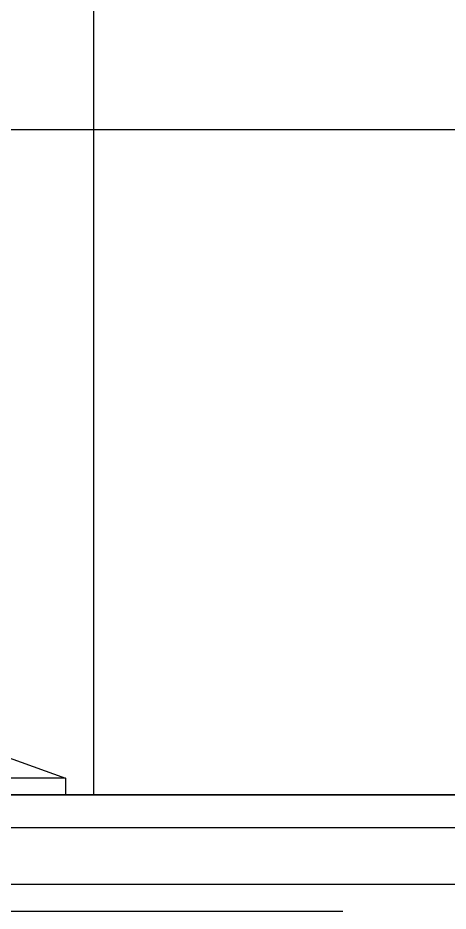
# Model space of a CAD drawing. Header units: millimetres. Extents: x 0 to 1390178, y 0 to 110113.
# Drawn here: x 724559.3 to 724688.8, y 34815.7 to 35084.2 of the extents above; entities that cross this region are included whole.
import ezdxf
from ezdxf.xclip import XClip

# ---------------------------------------------------------------- set-up
doc = ezdxf.new("R2010")
doc.units = ezdxf.units.MM
doc.header["$LTSCALE"] = 100
doc.header["$XCLIPFRAME"] = 0
doc.linetypes.add('X - 단위세대 확장형$0$X-25$0$HID', pattern=[2.3, 1.5, -0.8])
for name, color, linetype in [('SYM', 7, 'Continuous'), ('X - 단위세대 확장형$0$0 TILE LINE & HATCH', 8, 'Continuous'), ('X - 단위세대 확장형$0$A-ETC', 7, 'Continuous'), ('X - 단위세대 확장형$0$A-FIN', 8, 'Continuous'), ('X - 단위세대 확장형$0$A-TILE', 253, 'Continuous'), ('X - 단위세대 확장형$0$DIM', 7, 'Continuous'), ('X - 단위세대 확장형$0$X-25$0$AA-FFXM-SANI', 4, 'Continuous'), ('X - 단위세대 확장형$0$위생기구', 6, 'Continuous')]:
    doc.layers.add(name, color=color, linetype=linetype)
doc.layers.add('X - 단위세대 확장형$0$A-MC', color=171, linetype='Continuous', plot=False)

# ---------------------------------------------------------------- blocks, each defined once
blk = doc.blocks.new('X - 단위세대 확장형$0$KBY-030C(TOP)')
blk.add_wipeout([(1008.73, -1662.94), (1013.73, -1662.94), (1020.73, -1682.44), (1020.73, -1682.69), (1021.33, -1682.69), (1022.73, -1681.29), (1022.73, -1681.06), (1048.23, -1681.06), (1048.58, -1681.21), (1048.73, -1681.56), (1048.73, -1705.5), (1049.04, -1705.51), (1049.77, -1706.9), (1050, -1706.9), (1050.73, -1705.5), (1050.86, -1705.51), (1051.23, -1705.77), (1052.4, -1703.75), (1062.56, -1703.75), (1063.73, -1705.77), (1063.73, -1709.25), (1064.08, -1709.4), (1064.23, -1709.75), (1064.23, -1702), (1064.52, -1701.29), (1065.23, -1701), (1107.23, -1701), (1107.94, -1701.29), (1108.23, -1702), (1108.23, -1759.72), (1113.56, -1760.41), (1122.3, -1760.97), (1124.59, -1761), (1194.56, -1761), (1198.53, -1762.23), (1201.11, -1765.48), (1203.54, -1778.5), (1201.12, -1791.51), (1198.53, -1794.77), (1194.56, -1796), (1124.59, -1796), (1114.4, -1796.51), (1108.22, -1797.29), (1108.23, -1855), (1107.94, -1855.71), (1107.23, -1856), (1065.23, -1856), (1064.52, -1855.71), (1064.23, -1855), (1064.23, -1847.25), (1064.08, -1847.61), (1063.73, -1847.75), (1063.73, -1851.23), (1062.56, -1853.25), (1052.4, -1853.25), (1051.23, -1851.23), (1051.23, -1850.2), (1051.18, -1850.1), (1050.95, -1850.1), (1050.21, -1851.5), (1048.73, -1851.5), (1048.73, -1871.49), (1048.23, -1871.99), (1022.73, -1871.99), (1022.73, -1871.76), (1021.33, -1870.36), (1020.73, -1870.36), (1020.73, -1870.61), (1013.73, -1890.11), (1008.73, -1890.11), (1008.73, -1830.11), (1013.73, -1830.11), (1020.73, -1849.61), (1020.73, -1850.27), (1020.96, -1849.86), (1021.33, -1849.86), (1022.73, -1848.46), (1022.73, -1848.23), (1024.7, -1847.83), (1027.61, -1846.66), (1030.29, -1844.94), (1032.36, -1842.78), (1032.77, -1841.95), (1035.12, -1834.47), (1037.86, -1825.9), (1037.86, -1825.63), (1038.21, -1825.65), (1048.73, -1825.65), (1048.73, -1825.5), (1049.31, -1825.5), (1050.05, -1826.92), (1050.3, -1826.92), (1051.01, -1825.5), (1051.25, -1825.74), (1052.4, -1823.75), (1062.56, -1823.75), (1063.73, -1825.77), (1063.73, -1829.25), (1064.08, -1829.4), (1064.23, -1829.75), (1064.23, -1727.25), (1064.08, -1727.61), (1063.73, -1727.75), (1063.73, -1731.23), (1062.56, -1733.25), (1052.4, -1733.25), (1051.23, -1731.23), (1051.23, -1730.73), (1050.9, -1730.09), (1050.67, -1730.1), (1049.95, -1731.49), (1048.73, -1731.5), (1048.73, -1731.39), (1038.15, -1731.35), (1038.06, -1731.4), (1037.81, -1730.89), (1032.87, -1712.27), (1030.88, -1709), (1027.81, -1706.57), (1022.73, -1704.82), (1022.73, -1704.59), (1021.33, -1703.19), (1020.73, -1703.19), (1020.73, -1703.44), (1013.73, -1722.94), (1008.73, -1722.94)]).dxf.layer = 'X - 단위세대 확장형$0$0 TILE LINE & HATCH'
at = {"layer": 'X - 단위세대 확장형$0$위생기구', "linetype": 'Continuous'}
for p, q in [((1008.73, -1890.11), (1008.73, -1830.11)), ((1013.73, -1890.11), (1013.73, -1830.11)), ((1020.73, -1870.61), (1013.73, -1890.11)), ((1013.73, -1890.11), (1008.73, -1890.11))]:
    blk.add_line(p, q, dxfattribs=at)
blk = doc.blocks.new('X - 단위세대 확장형$0$KBY-030C평+슬라이드바')
at = {"layer": 'X - 단위세대 확장형$0$DIM'}
blk.add_blockref('X - 단위세대 확장형$0$KBY-030C(TOP)', (8273.86, 15973.24), dxfattribs=at)
blk = doc.blocks.new('X - 단위세대 확장형$0$A$C188F32DF')
at = {"layer": 'X - 단위세대 확장형$0$A-ETC', "color": 8, "linetype": 'Continuous'}
for points in [[(995, 2285), (995, 35)], [(1012, 2275), (1012, 35)]]:
    blk.add_lwpolyline(points, dxfattribs=at)
at = {"layer": 'X - 단위세대 확장형$0$A-TILE'}
for p, q in [((785, 35), (785, 795)), ((35, 535), (985, 535))]:
    blk.add_line(p, q, dxfattribs=at)
at = {"layer": 'X - 단위세대 확장형$0$X-25$0$AA-FFXM-SANI', "color": 8, "linetype": 'X - 단위세대 확장형$0$X-25$0$HID'}
blk.add_lwpolyline([(-350, 2320), (-350, 800), (0, 800), (0, 0), (1020, 0), (1020, 2320)], close=True, dxfattribs=at)
at = {"extrusion": (0, 0, -1), "xscale": -1, "zscale": -1, "rotation": 180}
blk.add_blockref('X - 단위세대 확장형$0$KBY-030C평+슬라이드바', (-10267.59, 14609.74), dxfattribs=at)
blk = doc.blocks.new('X - 단위세대 확장형$0$A$C11416124')
at = {"xscale": -1}
blk.add_blockref('X - 단위세대 확장형$0$A$C188F32DF', (4654.41, 1923.79), dxfattribs=at)
at = {"layer": 'X - 단위세대 확장형$0$A-FIN', "elevation": 0}
blk.add_lwpolyline([(4969.41, 3608.79), (4969.41, 4208.79), (3669.41, 4208.79), (3669.41, 1958.79), (4619.41, 1958.79), (4619.41, 2758.79), (4969.41, 2758.79), (4969.41, 2858.79)], dxfattribs=at)
at = {"layer": 'X - 단위세대 확장형$0$A-MC'}
for p, q in [((3669.41, 4394.27), (3669.41, 1923.79)), ((3669.41, 988.91), (3669.41, 4328.79))]:
    blk.add_line(p, q, dxfattribs=at)
blk = doc.blocks.new('X - 단위세대 확장형', base_point=(-475.36, -286.73))
ref = blk.add_blockref('X - 단위세대 확장형$0$A$C11416124', (69373.19, 47073.7), dxfattribs=dict(xscale=-1, rotation=270))
XClip(ref).set_block_clipping_path([(3489.4068502185, 988.9141629766), (6209.4068502223, 9671.3150731697)])

msp = doc.modelspace()

# ---------------------------------------------------------------- block references
at = {"layer": 'SYM'}
ref = msp.add_blockref('X - 단위세대 확장형', (652274.72, -16179.14), dxfattribs=at)
XClip(ref).set_block_clipping_path([(27286.2339647645, 22495.2025850526), (88213.6007378809, 68689.6277392105)])

doc.saveas('drawing.dxf')
